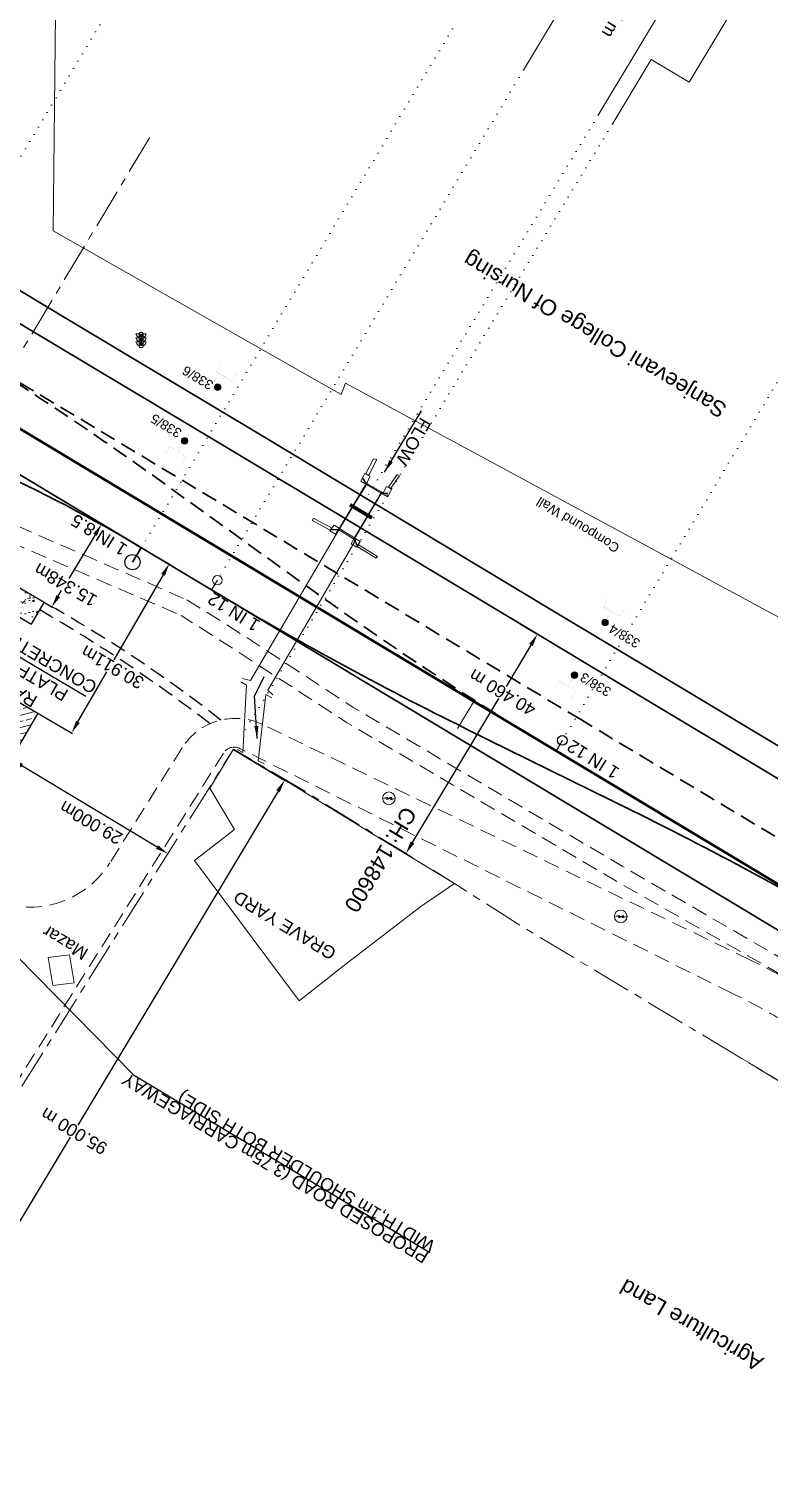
# Model space of a CAD drawing. Header units: metres. Extents: x 592467 to 614288, y 3398001 to 3402649.
# Drawn here: x 612797.6 to 612915, y 3400418.9 to 3400646.8 of the extents above; entities that cross this region are included whole.
import ezdxf
from ezdxf.enums import TextEntityAlignment as Align

# ---------------------------------------------------------------- set-up
doc = ezdxf.new("R2010")
doc.units = ezdxf.units.M
doc.header["$MEASUREMENT"] = 0
for name, pattern in [('CENTER', [2, 1.25, -0.25, 0.25, -0.25]), ('DASHED', [0.75, 0.5, -0.25]), ('DASHED2', [0.375, 0.25, -0.125]), ('DOT', [0.25, 0, -0.25])]:
    doc.linetypes.add(name, pattern=pattern)
doc.layers.get('0').update_dxf_attribs({"lineweight": 0})
doc.layers.get('Defpoints').update_dxf_attribs({"lineweight": 0})
for name, color, linetype, lineweight in [('A-HATCH 1', 8, 'Continuous', 5), ('Bounary Dim', 10, 'Continuous', 13), ('Cart Track', 34, 'Continuous', 0), ('Compound Wall', 7, 'Continuous', 13), ('Culvert Parapet', 7, 'Continuous', 0), ('DFCC BOUNDARY', 6, 'CENTER', 0), ('Electric Pole', 7, 'Continuous', 13), ('EXISTING BRIDGE DETAILS', 7, 'Continuous', 0), ('Existing IR Track', 143, 'Continuous', 0), ('flow direction', 7, 'Continuous', 0), ("NEW CHAWAPAIL STN. SRJ's", 10, 'Continuous', 0), ("NEW KHANNA CROSSING STN. SRJ's", 10, 'Continuous', 0), ('OHE MAST', 7, 'Continuous', 0), ('OHE MAST TEXT', 7, 'Continuous', 0), ('Proposed Chainage', 10, 'Continuous', 0), ('PROPOSED DFCC TRACK', 1, 'Continuous', 0), ('PROPOSED FEATURES', 1, 'Continuous', 0), ('Retaining Wall', 7, 'Continuous', 13), ('SFL', 7, 'Continuous', 13), ('Side Details', 7, 'Continuous', 13), ('Sign Board', 7, 'Continuous', 13), ('Text', 7, 'Continuous', 13), ('Village Name', 7, 'Continuous', 0)]:
    doc.layers.add(name, color=color, linetype=linetype, lineweight=lineweight)
doc.layers.add('IR PROPOSALS', color=190, linetype='Continuous')
doc.layers.add('NEW KHANNA LOOP LINES', color=1, linetype='Continuous')
doc.styles.add('ARIAL', font='arial.ttf')
doc.styles.get("Standard").update_dxf_attribs({"font": 'arial.ttf'})
doc.styles.add('Style-Arial', font='arial.ttf')
doc.styles.add('Vill txt', font='arial.ttf', dxfattribs={"height": 3})
doc.dimstyles.new('DIM', dxfattribs={"dimtxt": 2.5, "dimasz": 2.5, "dimexe": 0.18, "dimexo": 0.0625, "dimgap": 0.09, "dimtad": 0, "dimtih": 1, "dimtoh": 1, "dimdec": 3, "dimzin": 0, "dimdsep": 46, "dimtxsty": 'Standard', "dimcen": 0.09, "dimaunit": 1, "dimadec": 5, "dimazin": 0, "dimtfac": 1, "dimtdec": 3, "dimtofl": 0, "dimtmove": 0, "dimatfit": 3, "dimfxl": 1, "dimtolj": 1, "dimtzin": 0, "dimarcsym": 0})
doc.dimstyles.new('ISO-25', dxfattribs={"dimtxt": 2.5, "dimasz": 2.5, "dimexe": 1.25, "dimexo": 0.625, "dimtad": 1, "dimtxsty": 'Standard', "dimcen": 2.5, "dimadec": 0, "dimazin": 0, "dimtfac": 1, "dimtmove": 0, "dimatfit": 3, "dimfxl": 1, "dimarcsym": 0})
doc.dimstyles.get("Standard").update_dxf_attribs({"dimtxt": 8, "dimasz": 0.18, "dimexe": 0.18, "dimexo": 0.0625, "dimgap": 0.09, "dimtad": 0, "dimtih": 1, "dimtoh": 1, "dimdec": 3, "dimzin": 0, "dimdsep": 46, "dimtxsty": 'Standard', "dimcen": 0.09, "dimadec": 0, "dimazin": 0, "dimtfac": 1, "dimtdec": 3, "dimtofl": 0, "dimtmove": 0, "dimatfit": 3, "dimfxl": 1, "dimtolj": 1, "dimtzin": 0, "dimarcsym": 0})
pattern_1 = [(14.69368463268816, (-739821.8074577174, 476820.7954578297), (-0.4832057778743176, 1.842698341082686), []), (14.69368463268816, (-739820.6445051552, 476820.1157112517), (-0.4832057778743176, 1.842698341082686), [0.9524999999999992, -0.4762499999999996])]

# ---------------------------------------------------------------- blocks, each defined once
blk = doc.blocks.new('EP')
at = {"extrusion": (0, 0, -1)}
blk.add_hatch(color=8, dxfattribs=at).paths.add_polyline_path([(-0.3070891661336645, -0.237522907089442), (-0.9357738752150908, -0.01208007312379777), (-0.4141071751946583, -0.1022572068031877), (-0.425372228724882, 0.1513659816700965), (0.2111032981192693, -0.05153256910853088), (0.2111032981192693, 0.1626381233800203), (0.9308927914826199, -0.01208007312379777), (0.3068562535336241, 0.07246098970063031), (0.3124887803569436, -0.192434340249747), (-0.3070891661336645, 0.004828139441087842)])
at = {"color": 8}
for p, q in [((-0.9308927914826199, -0.01208007242530584), (-0.2111032981192693, 0.1626381238456815)), ((-0.3068562535336241, 0.0724609901662916), (-0.9308927914826199, -0.01208007242530584)), ((-0.3124887803569436, -0.1924343397840858), (-0.3068562535336241, 0.0724609901662916)), ((0.3070891661336645, 0.004828140139579773), (-0.3124887803569436, -0.1924343397840858)), ((-0.2111032981192693, 0.1626381238456815), (-0.2111032981192693, -0.05153256841003895)), ((-0.2111032981192693, -0.05153256841003895), (0.425372228724882, 0.1513659821357578)), ((0.3070891661336645, -0.2375229066237807), (0.3070891661336645, 0.004828140139579773)), ((0.425372228724882, 0.1513659821357578), (0.4141071751946583, -0.1022572063375264)), ((0.9357738752150908, -0.01208007242530584), (0.3070891661336645, -0.2375229066237807)), ((0.4141071751946583, -0.1022572063375264), (0.9357738752150908, -0.01208007242530584))]:
    blk.add_line(p, q, dxfattribs=at)
blk.add_circle((0, 0), 0.9999999999761123, dxfattribs=at)
blk = doc.blocks.new('SIG')
for color, points in [(1, [(-0.2159795589977875, 0.4178089566994458, 0.1802950991138887), (-0.007352102838922142, 0.3304238426935623, -0.002550329670985852), (0.005564955841691716, 0.330166121959337, -0.002550329672140715), (0.01848201452958164, 0.3304238426935626, 0.1802950991153363), (0.2271094706884469, 0.4178089566994451, -0.002653904617953797), (0.2469255312171299, 0.4380990795616526, 0.1844951788522935), (0.3293976953355013, 0.6539988614531467, 1.000000553002424), (-0.318267783644842, 0.6539988614531466, 0.1844951788522935), (-0.2357956195337465, 0.4380990795616521, -0.002653904618125866)]), (2, [(0.2271094706811713, -0.229856522302725, -0.002653904619222139), (0.2469255312244058, -0.2095663994259667, 0.1844951788485467), (0.3293976953355013, 0.006333382465527393, 1.000000553002424), (-0.318267783644842, 0.006333382465527468, 0.1844951788449604), (-0.2357956195410225, -0.209566399425967, -0.002653904619394208), (-0.2159795589977875, -0.2298565222881735, 0.1802950991051685), (-0.007352102846198153, -0.317241636279505, -0.002550329673102802), (0.00556495584169187, -0.3174993570282822, -0.002550329672589529), (0.01848201453685763, -0.3172416362795048, 0.1802950991029971)]), (3, [(0.2271094706884469, -0.8775220012757938, -0.002653904617953797), (0.2469255312171299, -0.857231878413586, 0.1844951788522935), (0.3293976953355013, -0.6413320965220919, 1.000000553002424), (-0.318267783644842, -0.641332096522092, 0.1844951788522935), (-0.2357956195337465, -0.8572318784135853, -0.002653904618190138), (-0.2159795589977875, -0.8775220012757927, 0.3955992085621711)])]:
    blk.add_hatch(color=color).paths.add_polyline_path(points)
for p, q in [((-0.3107075845618965, 0.9778316009760601), (-0.3181630623512319, -0.9038344599539414)), ((0.3292929745439324, -0.9038344602304278), (0.3218374962525559, 0.9778316009760601))]:
    blk.add_line(p, q)
at = {"flags": 128}
for points in [[(-0.3107075845618965, 0.9778316009760601), (-0.8124192605391728, 0.9778316009760601, 0.198757633659752), (-0.4245027015713273, 0.4148895965190575, 0.003814342867376566), (-0.3130350504070517, 0.3904093586170319)], [(-0.3132737442501821, 0.3301661219884409), (-0.8124192605391729, 0.3301661219884409, 0.198757633659752), (-0.4245027015713269, -0.2327758824685588, 0.003726745346412976), (-0.3155990582381497, -0.2567130196694037)], [(0.3218374962525559, 0.9778316009760601), (0.8235491722298319, 0.9778316009760601, -0.198757633659752), (0.4356326132547101, 0.414889596519059, -0.00381434286198772), (0.3241649622505045, 0.390409358660689)], [(0.3244036561154644, 0.3301661219884409), (0.823549172229832, 0.3301661219884409, -0.198757633659752), (0.4356326132547103, -0.2327758824685603, -0.003726745335139404), (0.3267289702562252, -0.2567130195966456)], [(-0.3158399039384676, -0.3174993569991784), (-0.8124192605391729, -0.3174993569991784, 0.198757633659752), (-0.4245027015713269, -0.8804413614416262, 0.003639141502233006), (-0.3181630623512307, -0.90383445995394)], [(0.326969815971097, -0.3174993569991784), (0.823549172229832, -0.3174993569991784, -0.198757633659752), (0.4356326132547114, -0.8804413614416284, -0.003639141538744628), (0.3292929729723259, -0.9038344601867743)]]:
    blk.add_lwpolyline(points, format="xyb", dxfattribs=at)
for centre, radius, start, end in [((0.005564955841691699, 0.908266355691012), 0.3238327394923963, 12.40487604794173, 167.5951239520583), ((0.005564955841691699, 0.8113775384117616), 0.3574007201457569, 27.75780727723905, 152.2421927227609), ((0.005564955841691699, -0.8955995907017495), 0.3238327394923963, 181.4571538408417, 358.5428461141178)]:
    blk.add_arc(centre, radius, start, end)
blk = doc.blocks.new('OHE MAST')
at = {"layer": 'OHE MAST'}
h = blk.add_hatch(color=256, dxfattribs=at)
edge = h.paths.add_edge_path()
edge.add_arc((0, 0), 0.5143920608792591, 0, 360)
at = {"layer": 'OHE MAST', "lineweight": 13, "const_width": 0.01, "flags": 128}
for points in [[(1.500000000116415, 3.5), (1.500000000116415, 2), (-1.499999999883585, 2), (-1.499999999883585, 3.5)], [(1.164153218269348e-10, 2), (0, 0)]]:
    blk.add_lwpolyline(points, dxfattribs=at)
at = {"layer": 'OHE MAST'}
blk.add_circle((0, 0), 0.5143920608792591, dxfattribs=at)
blk = doc.blocks.new('*D340')
at = {"layer": 'Defpoints', "color": 0, "linetype": 'ByBlock', "lineweight": 13, "ltscale": 5}
for p in [(612875.522581368, 3400552.536892518), (612878.2302233079, 3400550.911864452), (612854.7018871475, 3400517.845193321)]:
    blk.add_point(p, dxfattribs=at)
at = {"layer": 'DFCC BOUNDARY', "color": 0, "linetype": 'ByBlock', "lineweight": -2, "ltscale": 5, "transparency": 16777216}
for p, q in [((612875.5761708082, 3400552.504730089), (612878.3845608956, 3400550.819236653)), ((612877.2010255477, 3400549.197002367), (612873.2653725017, 3400542.6393684)), ((612858.4387268475, 3400517.935027339), (612872.1217834025, 3400540.733906046)), ((612854.7554765877, 3400517.813030891), (612857.5638666754, 3400516.127537456))]:
    blk.add_line(p, q, dxfattribs=at)
at = {"layer": 'DFCC BOUNDARY', "color": 0, "linetype": 'ByBlock', "lineweight": 13, "ltscale": 5, "transparency": 16777216}
for points in [[(612876.9152152003, 3400549.368535327), (612877.4868358953, 3400549.025469407), (612878.2302233079, 3400550.911864452)], [(612858.1529165001, 3400518.106560299), (612858.7245371952, 3400517.763494379), (612857.4095290876, 3400516.220165254)]]:
    blk.add_solid(points, dxfattribs=at)
at = {"layer": 'DFCC BOUNDARY', "color": 0, "linetype": 'ByBlock', "ltscale": 5, "transparency": 16777216, "insert": (612872.6935779518, 3400541.686637223), "char_height": 2, "attachment_point": 5, "rotation": 149}
blk.add_mtext('\\A1;40.460 m', dxfattribs=at)
blk = doc.blocks.new('STN BLDG')
at = {"layer": 'PROPOSED FEATURES', "lineweight": 0}
h = blk.add_hatch(dxfattribs=at)
h.set_pattern_fill('AR-CONC', color=1, scale=0.4999999999999994, angle=0.5560100592480748)
h.set_pattern_definition([(50.55601005924806, (-1.445691595327116, 0.4450301670745844), (3.589176800949542, -0.2789442439970398), [0.3749999999999991, -4.124999999999988]), (355.5560100592481, (-1.445691595327116, 0.4450301670745844), (-0.7302205672652474, 3.75405132991437), [0.2999999999999996, -3.299999999999996]), (101.007454519248, (-1.146593532998121, 0.4217848161511952), (2.858956222757592, 3.475107047065531), [0.3187009599999995, -3.505710559999995]), (46.74021005924808, (-1.455395649194724, 1.444983081733518), (5.343986435832461, -0.7757745992462953), [0.5624999999999993, -6.187499999999992]), (97.19164554924807, (-1.010063607369556, 1.380335028590345), (4.625825186500334, 4.91571371934957), [0.4780517099999994, -5.258568799999993]), (351.740174049248, (-1.455395649194724, 1.444983081733518), (4.625825183427686, 4.915713716796832), [0.4499999999999995, -4.950000004999993]), (21.55601005924807, (-0.9529931785147703, 1.199846879886174), (3.003929909515895, -1.984037574858221), [0.3749999999999996, -4.124999999999995]), (326.5560100592481, (-0.9529931785147703, 1.199846879886174), (1.181334900952346, 3.637385230667895), [0.2999999999999996, -3.299999999999996]), (72.00745479924807, (-0.7026656877789712, 1.034510416285777), (4.185264773996028, 1.653347647579556), [0.3187009499999996, -3.505710559999995]), (38.05601005924808, (-1.445691595327116, 0.4450301670745844), (0.04464431432521348, 1.664980896346389), [0, -3.259999999999996, 0, -3.349999999999996, 0, -3.312499999999996]), (8.056010059248075, (-1.445691595327116, 0.4450301670745844), (1.296148790934855, 1.984729909019889), [0, -1.909999999999997, 0, -3.184999999999996, 0, -1.262499999999998]), (328.0560100592481, (-2.560639095034457, 0.4342101470843787), (2.670080872996729, -0.08686784017696494), [0, -1.249999999999998, 0, -3.899999999999995, 0, -5.174999999999994]), (318.0560100592481, (-3.060615552363924, 0.4293581199177439), (2.910936428105911, 0.5287976943274056), [0, -1.624999999999998, 0, -2.589999999999997, 0, -3.674999999999995])])
h.paths.add_polyline_path([(-34.11167909031083, -5.399702435052312), (-36.13017024054007, -8.853062178166873), (7.036826477844262, -34.08420155306376), (9.055317627840669, -30.63084181600279)])
h.paths.add_polyline_path([(-14.13879210758769, -17.61736293758295), (-24.2449389561154, -11.65348365266836), (-25.80186401971896, -14.29178543125308), (-15.69571717119124, -20.25566471616767)], flags=24)
at = {"layer": 'PROPOSED FEATURES', "ltscale": 0.2}
h = blk.add_hatch(dxfattribs=at)
h.set_pattern_fill('ANSI33', color=256, scale=0.2999999999999996, angle=-30.30631536731186)
h.set_pattern_definition(pattern_1)
h.paths.add_polyline_path([(-28.94487319025211, -34.73000541934744), (-31.37085491372272, -38.88052527885884), (-27.48535879212432, -41.15160044422373), (-25.05935160350055, -37.00103701977059), (4.492307931417599, -54.27400241605937), (8.054944812320173, -48.17882247874513), (4.43323378788773, -46.061929886695), (3.423988212598488, -47.7886097561568), (-33.03917391400319, -26.47586631961167), (-32.02992833789904, -24.74918645201251), (-46.18870326178148, -16.47337273554876), (-49.75134014256764, -22.56855267100036)])
at = {"layer": 'PROPOSED FEATURES', "lineweight": 0}
h = blk.add_hatch(dxfattribs=at)
h.set_pattern_fill('AR-CONC', color=1, scale=0.4999999999999994, angle=0.5560100561955564)
h.set_pattern_definition([(50.55601005619556, (-448588.5823046506, -3388831.699121343), (3.589176800934688, -0.2789442441882583), [0.3749999999999998, -4.124999999999997]), (355.5560100561955, (-448588.5823046506, -3388831.699121343), (-0.7302205670652466, 3.754051329953276), [0.2999999999999996, -3.299999999999999]), (101.0074545161954, (-448588.2832065882, -3388831.722366694), (2.858956222942736, 3.475107046913221), [0.3187009599999999, -3.505710559999999]), (46.74021005619555, (-448588.5920087044, -3388830.699168428), (5.34398643579114, -0.7757745995310041), [0.5624999999999996, -6.187500000000001]), (97.19164554619537, (-448588.1466766625, -3388830.763816481), (4.625825186762231, 4.91571371910313), [0.4780517099999992, -5.258568799999985]), (351.7401740461955, (-448588.5920087044, -3388830.699168428), (4.625825183689588, 4.915713716550393), [0.4500000000000001, -4.950000004999996]), (21.55601005619556, (-448588.0896062339, -3388830.94430463), (3.003929909410201, -1.984037575018263), [0.3750000000000004, -4.125000000000004]), (326.5560100561956, (-448588.0896062339, -3388830.94430463), (1.181334901146134, 3.637385230604963), [0.2999999999999992, -3.299999999999994]), (72.00745479619555, (-448587.839278743, -3388831.109641093), (4.185264774084121, 1.653347647356583), [0.3187009499999999, -3.505710559999998]), (38.05601005619556, (-448588.5823046506, -3388831.699121343), (0.04464431441391778, 1.664980896344015), [0, -3.260000000000002, 0, -3.350000000000002, 0, -3.312500000000002]), (8.056010056195566, (-448588.5823046506, -3388831.699121343), (1.296148791040597, 1.984729908950838), [0, -1.909999999999997, 0, -3.184999999999995, 0, -1.262499999999996]), (328.0560100561955, (-448589.6972521505, -3388831.709941363), (2.670080872992106, -0.0868678403192176), [0, -1.249999999999998, 0, -3.899999999999995, 0, -5.174999999999992]), (318.0560100561955, (-448590.1972286077, -3388831.71479339), (2.910936428134089, 0.5287976941723226), [0, -1.624999999999999, 0, -2.589999999999999, 0, -3.674999999999998])])
h.paths.add_polyline_path([(-14.17992925559131, -21.68299318346038), (-19.50296886133922, -18.57167286014959), (-24.87956489529461, -27.77028651768342), (-19.55856108944863, -30.88041691668332)])
at = {"layer": 'PROPOSED FEATURES', "ltscale": 0.2}
h = blk.add_hatch(dxfattribs=at)
h.set_pattern_fill('ANSI33', color=256, scale=0.2999999999999996, angle=-30.30631536731186)
h.set_pattern_definition(pattern_1)
h.paths.add_polyline_path([(-61.61207179084886, -29.52393274288625), (-55.90107812464703, -32.8620124864392), (-51.51578595943283, -25.35938291437924), (-57.22677962586749, -22.02130317501724)])
at = {"layer": 'A-HATCH 1', "color": 1, "lineweight": 25}
blk.add_lwpolyline([(-20.9339283950394, -62.57819577166811), (-50.70541013090406, -45.17674414580688)], dxfattribs=at)
at = {"layer": 'PROPOSED FEATURES', "color": 1, "lineweight": 25}
blk.add_lwpolyline([(-34.11167909031083, -5.399702435052312), (-36.13017024054007, -8.853062178166873), (7.036826477844262, -34.08420155306376), (9.055317627840669, -30.63084181600279)], close=True, dxfattribs=at)
at = {"layer": 'PROPOSED FEATURES', "color": 1, "linetype": 'DASHED2', "lineweight": 25, "ltscale": 5}
blk.add_lwpolyline([(-46.18870326178148, -16.47337273554876), (-51.99898102052975, -13.07726137526333), (-57.22677962586749, -22.02130317501724)], dxfattribs=at)
at = {"layer": 'PROPOSED FEATURES', "color": 1, "lineweight": 25}
for points in [[(-54.59043983649462, -42.90594160184264), (-59.84379589452874, -39.83535135816783), (-55.80179403082002, -32.92004410736263), (-61.61207179084886, -29.52393274288625), (-57.22677962586749, -22.02130317501724), (-51.41650186839979, -25.41741453204304), (-46.18870326178148, -16.47337273554876), (-25.38221084454563, -28.63478191802278), (-24.92805033572949, -27.8577759754844), (-19.60698757157661, -30.96794083341956), (-20.06114808120765, -31.74494677502662), (8.054944812320173, -48.17882247874513), (-5.600147819728591, -71.54080110602081), (-17.04889869014733, -64.84899831423536)], [(-49.75134014256764, -22.56855267100036), (-28.94487319025211, -34.73000541934744), (-31.37085491372272, -38.88052527885884), (-27.48535879212432, -41.15160044422373), (-25.05935160350055, -37.00103701977059), (4.492307931417599, -54.27400241605937)], [(-32.02992833789904, -24.74918645201251), (-33.03917391400319, -26.47586631961167), (3.423988212598488, -47.7886097561568), (4.43323378812056, -46.061929886695)], [(-51.41650186839979, -25.41741453204304), (-55.80179403082002, -32.92004410736263)]]:
    blk.add_lwpolyline(points, dxfattribs=at)
at = {"layer": 'PROPOSED FEATURES', "color": 1, "linetype": 'Continuous', "lineweight": 25, "flags": 128}
for points in [[(-24.87956489494536, -27.77028651814908), (-19.50296886118765, -18.57167286018579)], [(-19.60698757157661, -30.96794083341956), (-14.17992925881144, -21.68299318163059)]]:
    blk.add_lwpolyline(points, dxfattribs=at)
at = {"layer": 'PROPOSED FEATURES', "lineweight": 13}
blk.add_text('50Mx4M', height=2, rotation=149.454127472683, dxfattribs=at).set_placement((-19.80770029383712, -16.06464207058772), align=Align.MIDDLE_CENTER)
at = {"layer": 'PROPOSED FEATURES', "style": 'Style-Arial'}
for s, p in [('(69.650X27.060m)', (-1.437238127926548, -58.8473569502668)), ('BUILDING (DFC)', (-3.3950249866474, -61.6604142706598)), ('PROPOSED.STN.', (-4.406949907483863, -64.49313567445975))]:
    blk.add_text(s, height=2.5, rotation=149.1276337683513, dxfattribs=at).set_placement(p)
blk = doc.blocks.new('*D310')
at = {"layer": 'Bounary Dim', "color": 0, "lineweight": -2, "transparency": 16777216}
for p, q in [((612814.447924155, 3400565.230165713), (612820.0712828896, 3400561.976276406)), ((612818.9138137943, 3400560.335342131), (612811.1224572158, 3400546.870350262)), ((612805.435866721, 3400537.042806881), (612810.0087702044, 3400544.945680738)), ((612798.9666341388, 3400538.475461049), (612804.5899928733, 3400535.221571742))]:
    blk.add_line(p, q, dxfattribs=at)
at = {"layer": 'Bounary Dim', "color": 0, "lineweight": 13, "transparency": 16777216}
for points in [[(612818.6252996766, 3400560.502287377), (612819.2023279121, 3400560.168396886), (612819.9154852659, 3400562.066426838)], [(612805.1473526033, 3400537.209752127), (612805.7243808388, 3400536.875861636), (612804.4341952496, 3400535.311722174)]]:
    blk.add_solid(points, dxfattribs=at)
at = {"layer": 'Defpoints', "color": 0, "lineweight": 13, "transparency": 16777216}
for p in [(612814.3938277579, 3400565.261467947), (612798.9125377418, 3400538.506763282), (612804.4341952496, 3400535.311722174)]:
    blk.add_point(p, dxfattribs=at)
at = {"layer": 'Bounary Dim', "color": 0, "transparency": 16777216, "insert": (612810.9126856709, 3400545.707633411), "char_height": 2, "attachment_point": 5, "rotation": 150.00000000000003}
blk.add_mtext('\\A1;30.911m', dxfattribs=at)
blk = doc.blocks.new('*D311')
at = {"layer": 'Bounary Dim', "color": 0, "lineweight": -2, "transparency": 16777216}
for p, q in [((612794.8592980911, 3400531.182308061), (612794.9198476349, 3400531.283005679)), ((612817.9658606388, 3400517.215388185), (612796.5410924561, 3400530.098115292)), ((612819.712069361, 3400516.238320458), (612819.7726189047, 3400516.339018077))]:
    blk.add_line(p, q, dxfattribs=at)
at = {"layer": 'Bounary Dim', "color": 0, "lineweight": 13, "transparency": 16777216}
for points in [[(612796.7128641643, 3400530.383782216), (612796.3693207481, 3400529.812448368), (612794.8270909125, 3400531.12874554)], [(612818.137632347, 3400517.50105511), (612817.7940889308, 3400516.929721261), (612819.6798621824, 3400516.184757937)]]:
    blk.add_solid(points, dxfattribs=at)
at = {"layer": 'Defpoints', "color": 0, "lineweight": 13, "transparency": 16777216}
for p in [(612794.827090896, 3400531.128745513), (612794.8270909125, 3400531.12874554), (612819.6798621658, 3400516.18475791)]:
    blk.add_point(p, dxfattribs=at)
at = {"layer": 'Bounary Dim', "color": 0, "transparency": 16777216, "insert": (612807.5068225092, 3400521.078261856), "char_height": 2, "attachment_point": 5, "rotation": 150.00000000000003}
blk.add_mtext('\\A1;29.000m', dxfattribs=at)
blk = doc.blocks.new('*D309')
at = {"layer": 'Bounary Dim', "color": 0, "lineweight": -2, "transparency": 16777216}
for p, q in [((612808.0358344882, 3400569.08245739), (612809.3416645317, 3400568.298479563)), ((612808.1578860923, 3400566.676422657), (612803.9851323925, 3400559.726089425)), ((612800.1357213941, 3400555.923660462), (612801.4415514376, 3400555.139682635)), ((612802.3166824672, 3400556.947041392), (612802.8403885029, 3400557.819350597))]:
    blk.add_line(p, q, dxfattribs=at)
at = {"layer": 'Bounary Dim', "color": 0, "lineweight": 13, "transparency": 16777216}
for points in [[(612807.8721014536, 3400566.847998445), (612808.4436707308, 3400566.504846867), (612809.187340827, 3400568.391130488)], [(612802.0308978285, 3400557.118617182), (612802.6024671057, 3400556.775465603), (612801.2872277328, 3400555.23233356)]]:
    blk.add_solid(points, dxfattribs=at)
at = {"layer": 'Defpoints', "color": 0, "lineweight": 13, "transparency": 16777216}
for p in [(612807.9822498686, 3400569.11462785), (612809.187340827, 3400568.391130488), (612800.0821367744, 3400555.955830922)]:
    blk.add_point(p, dxfattribs=at)
at = {"layer": 'Bounary Dim', "color": 0, "transparency": 16777216, "insert": (612803.4694794258, 3400558.739973294), "char_height": 2, "attachment_point": 5, "rotation": 150.00000000000003}
blk.add_mtext('\\A1;15.348m', dxfattribs=at)
blk = doc.blocks.new('*D323')
at = {"layer": 'Defpoints', "color": 0, "linetype": 'ByBlock', "lineweight": 13, "ltscale": 5}
for p in [(612830.0308868671, 3400532.675543047), (612838.17252532, 3400527.787568492), (612779.4795539763, 3400452.218563594)]:
    blk.add_point(p, dxfattribs=at)
at = {"layer": 'DFCC BOUNDARY', "color": 0, "linetype": 'ByBlock', "lineweight": -2, "ltscale": 5, "transparency": 16777216}
for p, q in [((612830.0844714867, 3400532.643372587), (612838.3268490247, 3400527.694917566)), ((612837.1430705853, 3400526.07286066), (612805.3915126855, 3400473.185984557)), ((612790.3027458624, 3400448.05343062), (612804.2476381247, 3400471.280693725)), ((612779.5331385962, 3400452.186393134), (612789.4276148325, 3400446.246071862))]:
    blk.add_line(p, q, dxfattribs=at)
at = {"layer": 'DFCC BOUNDARY', "color": 0, "linetype": 'ByBlock', "lineweight": 13, "ltscale": 5, "transparency": 16777216}
for points in [[(612836.8572859466, 3400526.244436449), (612837.4288552238, 3400525.901284871), (612838.17252532, 3400527.787568492)], [(612790.0169612237, 3400448.225006409), (612790.5885305009, 3400447.881854831), (612789.2732911278, 3400446.338722788)]]:
    blk.add_solid(points, dxfattribs=at)
at = {"layer": 'DFCC BOUNDARY', "color": 0, "linetype": 'ByBlock', "ltscale": 5, "transparency": 16777216, "insert": (612804.8195754057, 3400472.233339141), "char_height": 2, "attachment_point": 5, "rotation": 149}
blk.add_mtext('\\A1;95.000 m', dxfattribs=at)

msp = doc.modelspace()

# ---------------------------------------------------------------- linework, layer by layer
at = {"layer": 'Bounary Dim', "lineweight": 60, "flags": 128}
msp.add_lwpolyline([(613958.1458761034, 3399885.883719029), (611491.7053472198, 3401366.654280805)], dxfattribs=at)
at = {"layer": 'Cart Track', "color": 3, "linetype": 'DASHED', "lineweight": 18, "ltscale": 5, "flags": 128}
for points in [[(612499.8466369953, 3400624.034949088), (612597.6988438724, 3400622.898202702), (612668.3496642372, 3400623.492679219), (612822.6614896313, 3400556.391020408)], [(612502.1006178006, 3400620.708541988), (612597.6935597191, 3400619.598041421), (612667.0034680811, 3400620.181235115), (612821.8153058465, 3400553.891988499)], [(612822.6614896313, 3400556.391020408), (612828.772810526, 3400552.595953042), (612849.0622341132, 3400539.319892657), (612891.6558044428, 3400514.181368525), (612934.3436651888, 3400489.499168167)], [(612933.2298159701, 3400487.699305451), (612890.3833997658, 3400512.019772515), (612848.0927197908, 3400536.904398804), (612827.17269872, 3400550.472832876), (612821.8153058465, 3400553.891988499)]]:
    msp.add_lwpolyline(points, dxfattribs=at)
at = {"layer": 'Compound Wall', "lineweight": 13, "flags": 128}
msp.add_lwpolyline([(612802.2522549047, 3400683.676894423), (612801.4891478751, 3400614.804571556), (612847.1391097642, 3400588.894919077), (612847.8425873576, 3400590.674252969), (612962.2680028297, 3400528.878654612), (612994.6949415546, 3400509.528941559), (612995.8844115433, 3400513.899110903), (612994.5524206301, 3400605.758403866), (612994.7791930435, 3400623.292038535)], dxfattribs=at)
at = {"layer": 'Compound Wall', "lineweight": 13}
msp.add_lwpolyline([(612840.4775284361, 3400492.876755998), (612823.8930000103, 3400515.086300019), (612830.2487000107, 3400519.995900019), (612826.3511000106, 3400526.519300018), (612830.0651000111, 3400532.702800019), (612839.2585000109, 3400527.149400019), (612853.2344000106, 3400518.601600018), (612854.5136000103, 3400517.849500018), (612865.08990001, 3400511.441400018), (612859.7376000101, 3400507.808500018), (612848.1990000099, 3400498.940300018), (612840.4775284361, 3400492.876755998)], dxfattribs=at)
at = {"layer": 'Compound Wall', "color": 3, "lineweight": 13}
msp.add_lwpolyline([(612804.8521000099, 3400495.727900019), (612801.4780000098, 3400495.27580002), (612800.6974000098, 3400499.72280002), (612804.07150001, 3400500.17490002)], close=True, dxfattribs=at)
at = {"layer": 'Culvert Parapet', "flags": 128}
msp.add_lwpolyline([(612850.874958474, 3400576.390429537), (612851.7032335612, 3400575.929366105), (612851.1982955, 3400574.79464968), (612853.7676433293, 3400573.301714853), (612854.308132161, 3400574.296760188), (612855.1379958964, 3400573.865345336), (612854.5278973781, 3400572.66775111), (612850.2716545959, 3400575.160855295), (612850.874958474, 3400576.390429537)], dxfattribs=at)
msp.add_lwpolyline([(612845.365527439, 3400567.2754559), (612846.0190907352, 3400568.191406143), (612850.1528651915, 3400565.580729684), (612849.5947238256, 3400564.728489403), (612848.7211165552, 3400565.260026802), (612849.1568924864, 3400565.973989213), (612846.7306573679, 3400567.481967143), (612846.2502432865, 3400566.771360935), (612845.365527439, 3400567.2754559)], close=True, dxfattribs=at)
at = {"layer": 'Culvert Parapet'}
for points in [[(612851.9196911665, 3400569.297412287), (612851.8638380338, 3400569.193003363), (612848.4443998504, 3400571.23729688), (612848.501814206, 3400571.325284147)], [(612848.6633722367, 3400571.556291512), (612848.5928422489, 3400571.396630276), (612851.9864319757, 3400569.40391258), (612852.0569619633, 3400569.563573815)]]:
    msp.add_3dface(points, dxfattribs=at)
at = {"layer": 'DFCC BOUNDARY', "lineweight": 20, "ltscale": 5, "flags": 128}
msp.add_lwpolyline([(614041.5691056098, 3399808.056863666), (614024.8946107472, 3399818.045063297), (614015.7798606004, 3399823.480127107), (613999.6667802185, 3399833.147233652), (613984.2678197826, 3399842.386405931), (613970.3399084441, 3399850.739162992), (613956.2800294302, 3399859.171016599), (613935.3693917913, 3399871.699653312), (613914.0452283779, 3399884.4760581), (613893.0192320931, 3399897.050068571), (613871.8449463394, 3399909.712776972), (613852.959756229, 3399921.021830419), (613833.5559586943, 3399932.641479865), (613813.9646782546, 3399944.389862476), (613794.378825979, 3399956.134999158), (613785.182695884, 3399961.721475722), (613766.921359938, 3399972.659595297), (613749.4195410826, 3399983.142781843), (613728.9884297345, 3399995.411792833), (613708.8826876371, 3400007.485784376), (613694.3209148006, 3400016.481489549), (613683.4379513826, 3400022.982134496), (613672.6693578471, 3400029.414463471), (613655.9147900268, 3400039.455656094), (613639.4636131347, 3400049.314880766), (613623.136224796, 3400059.065488475), (613588.5555123042, 3400079.754300509), (613570.346374031, 3400090.665938498), (613554.0405771711, 3400100.435901129), (613537.9106155938, 3400110.100508394), (613520.0635749674, 3400120.784984091), (613502.262515617, 3400131.441908912), (613494.8715764232, 3400135.861102076), (613466.5821842786, 3400152.775932214), (613449.3813082989, 3400163.105220086), (613431.0466158455, 3400174.115377991), (613415.8091277801, 3400183.244012247), (613399.1733734175, 3400193.210325967), (613383.55072294, 3400202.560935525), (613368.0052511346, 3400211.865352767), (613352.5933939915, 3400221.096895104), (613321.617045377, 3400239.651411184), (613288.0469356942, 3400259.75956362), (613270.2946343508, 3400270.393005285), (613254.1066079218, 3400280.089002701), (613238.1294820175, 3400289.658678989), (613220.6945908879, 3400300.109776979), (613210.4076481253, 3400306.276348352), (613210.9259493207, 3400307.131560175), (613203.8421561974, 3400311.377983713), (613186.2101800567, 3400318.988750242), (613155.1925684859, 3400337.688113136), (613137.326396109, 3400348.515888716), (613123.1418172292, 3400357.429895283), (613105.7040230348, 3400368.388318039), (613086.839253707, 3400380.243493938), (613072.3406110683, 3400389.271359997), (613055.8254008788, 3400400.104031996), (613038.8743212991, 3400410.262366286), (613026.0987522305, 3400414.416464291), (613004.7908105543, 3400427.20793512), (612988.008148593, 3400437.286942944), (612971.3834677201, 3400447.249331031), (612958.5973745985, 3400454.944934916), (612945.9380591835, 3400462.514335908), (612929.2164076669, 3400472.57181497), (612912.6215678091, 3400482.516545721), (612902.7098606499, 3400488.464684073), (612893.0147154663, 3400494.299523382), (612875.005681023, 3400505.099937647), (612865.0899000099, 3400511.441400018), (612841.594846046, 3400525.925158484), (612830.0651000111, 3400532.702800019), (612779.4795539766, 3400452.218563594), (612773.9700915976, 3400455.52517379), (612761.8932490335, 3400462.773323979), (612747.9497930233, 3400471.141758258), (612731.5019283262, 3400481.013261752), (612715.5245411496, 3400490.602399082), (612697.5874779767, 3400501.477187753), (612679.2885495318, 3400512.262110454), (612663.9096016227, 3400521.472728822), (612649.276739032, 3400530.263162442), (612633.5761044343, 3400539.686201394), (612617.7078112282, 3400549.308997725), (612600.7880582961, 3400559.463714054), (612583.9185229829, 3400569.588291309), (612567.4309777345, 3400579.483609853), (612552.0071591854, 3400588.740512284), (612535.1641185468, 3400598.84918825), (612518.2418327709, 3400609.005424713), (612501.1244435103, 3400619.278756299), (612487.895422848, 3400627.218408413), (612467.8406747464, 3400639.245652916), (612448.7591920851, 3400650.706772762), (612432.9012380147, 3400660.224230007), (612414.6558495958, 3400671.174552063), (612397.777167216, 3400681.304619106), (612383.2243205956, 3400690.038790924), (612378.195349329, 3400693.057025104), (612346.1557332412, 3400712.286219168), (612330.8217913023, 3400721.489180418), (612315.6707504664, 3400730.58237004), (612298.1543548207, 3400740.063899355), (612282.0149849277, 3400749.629947918), (612264.386978462, 3400760.078333885), (612247.366310184, 3400770.166741328), (612227.7761528855, 3400781.778123762), (612208.2412975404, 3400792.315097132), (612191.4431746728, 3400803.313229303), (612174.6770573662, 3400813.250760535), (612157.5822125184, 3400822.682338334), (612142.0971848957, 3400832.561343556), (612125.0532008561, 3400842.663570602), (612107.6902432394, 3400852.95485811), (612088.8381634644, 3400863.901281039), (612070.64411515, 3400874.8343793), (612054.2741899933, 3400884.693639586), (612038.4000952963, 3400894.254173373), (612021.4288744512, 3400904.369137071), (612003.7581634201, 3400914.900998411), (611987.1220683623, 3400924.964760457), (611971.1467545803, 3400934.628901782), (611954.7697356254, 3400944.422200071), (611937.9126587459, 3400954.502451052), (611922.606775963, 3400963.723594793), (611907.8037051904, 3400972.641816888), (611892.7602421684, 3400981.646792939), (611877.6875720195, 3400990.66917948), (611862.1214452377, 3401000.04755686), (611847.6421930448, 3401008.771124396), (611835.6161399309, 3401015.953876498), (611823.7539271944, 3401023.038361539), (611807.2377557962, 3401032.978010704), (611790.9759497622, 3401042.764648358), (611774.2607058455, 3401052.855999195), (611757.8835758846, 3401062.743220626), (611742.4536100706, 3401072.01666048), (611727.3474508724, 3401081.095490165), (611711.4069354924, 3401090.679859863), (611695.888145106, 3401100.010645897), (611679.5475166515, 3401109.823156236), (611663.6992300533, 3401119.333347753), (611653.6283919787, 3401125.354749691), (611643.5290107868, 3401131.393263026), (611626.985719157, 3401141.336032784), (611611.0367906137, 3401150.921508109), (611594.7626397425, 3401160.665615284), (611578.3724797826, 3401170.479183642), (611560.8543888413, 3401181.015342167), (611605.1794771614, 3401254.712604975), (611605.1792724106, 3401254.712728121), (611587.9727562143, 3401265.061556844), (611571.7469940569, 3401274.78677276), (611549.8856922514, 3401287.886805782), (611540.0137191046, 3401293.812420851), (611524.6710392078, 3401303.021831114), (611509.1876194255, 3401312.284477588), (611493.9735121853, 3401321.3860107), (611477.4397172703, 3401331.346356353), (611461.2472684729, 3401341.101071981), (611444.6578179774, 3401351.07348397), (611428.1290143774, 3401361.009463287), (611411.1671184495, 3401371.171364329), (611394.200776361, 3401381.335918463), (611377.9092735026, 3401391.133153744), (611361.8997512442, 3401400.760873668), (611345.3725616854, 3401410.708554275), (611329.2808965071, 3401420.39409707), (611314.2811417237, 3401429.39970046), (611265.4290851263, 3401454.667794297), (611276.914582325, 3401476.873274569), (611278.5098753208, 3401479.957533485)], dxfattribs=at)
at = {"layer": 'EXISTING BRIDGE DETAILS', "linetype": 'Continuous', "lineweight": 13}
msp.add_line((612928.026837188, 3400700.003835558), (612887.8659970978, 3400633.110066713), dxfattribs=at)
at = {"layer": 'Existing IR Track', "color": 0, "lineweight": 30, "flags": 128}
for points in [[(612923.8145339997, 3400523.539072642), (612914.098082961, 3400529.386734474), (612896.0672182292, 3400540.20614644), (612878.2392277699, 3400550.903679798), (612861.8497302502, 3400560.756833967), (612845.6490221752, 3400570.496489856), (612831.8229009169, 3400578.779468838), (612818.2449692517, 3400586.913743874), (612801.8266883199, 3400596.758540809), (612785.5186862667, 3400606.537214051), (612767.5057846525, 3400617.333775256), (612749.6022656151, 3400628.064774799), (612734.1825593056, 3400637.299813373), (612718.87961192, 3400646.464910317), (612703.1897006354, 3400655.865008329)], [(612916.351195937, 3400533.251996583), (612898.4135496857, 3400544.006001405), (612880.5368660211, 3400554.72345819), (612864.1970085375, 3400564.556312787), (612847.8859472392, 3400574.371867451), (612834.1765245193, 3400582.591156577), (612820.5171853201, 3400590.780417466), (612804.1806967607, 3400600.572193211), (612787.9451607579, 3400610.303430342), (612769.869631205, 3400621.161951292), (612736.567073312, 3400641.160348233), (612721.3392861491, 3400650.300697591)]]:
    msp.add_lwpolyline(points, dxfattribs=at)
at = {"layer": 'IR PROPOSALS', "lineweight": 30}
msp.add_lwpolyline([(612815.4583088217, 3400564.626245562, 0.02952039159754861), (612791.167940934, 3400577.32355465), (612726.8431574778, 3400606.253342634, 0.04992096276445951), (612679.6195710566, 3400622.053992872), (612671.2720793397, 3400623.948056016)], format="xyb", dxfattribs=at)
msp.add_lwpolyline([(612814.0731358696, 3400562.319036852), (612815.457507296, 3400564.624910483)], dxfattribs=at)
at = {"layer": 'IR PROPOSALS'}
msp.add_circle((612814.0731358696, 3400562.319036852), 1.199999999999999, dxfattribs=at)
at = {"layer": "NEW CHAWAPAIL STN. SRJ's", "linetype": 'DOT', "lineweight": 18, "ltscale": 5, "flags": 128}
for points in [[(612823.4885620298, 3400671.760181957), (612778.8272946366, 3400597.288305127)], [(612876.0100629281, 3400640.227983438), (612827.5264696536, 3400559.471435482)], [(612927.2838475078, 3400609.240278075), (612881.1869787156, 3400532.459182894)]]:
    msp.add_lwpolyline(points, dxfattribs=at)
at = {"layer": "NEW CHAWAPAIL STN. SRJ's", "color": 190, "linetype": 'DOT', "lineweight": 18, "ltscale": 5, "flags": 128}
msp.add_lwpolyline([(612864.7878848183, 3400646.791888654), (612815.497522699, 3400564.602702814)], dxfattribs=at)
at = {"layer": "NEW CHAWAPAIL STN. SRJ's", "color": 6, "linetype": 'DOT', "lineweight": 18, "ltscale": 5, "flags": 128}
msp.add_lwpolyline([(612890.1098043516, 3400631.70069357), (612831.4890679771, 3400534.967665128)], dxfattribs=at)
at = {"layer": "NEW CHAWAPAIL STN. SRJ's", "color": 0, "linetype": 'DOT', "lineweight": 18, "ltscale": 5, "flags": 128}
msp.add_lwpolyline([(612887.8659970898, 3400633.1100667), (612851.098709431, 3400572.438514229)], dxfattribs=at)
at = {"layer": "NEW KHANNA CROSSING STN. SRJ's", "linetype": 'CENTER', "lineweight": 15, "ltscale": 5}
msp.add_line((612816.7719935923, 3400629.529016932), (612692.646228837, 3400422.779352408), dxfattribs=at)
at = {"layer": "NEW KHANNA CROSSING STN. SRJ's", "color": 10, "linetype": 'Continuous', "lineweight": 18, "flags": 128}
for points in [[(612876.0100629284, 3400640.227983439), (612915.8281466938, 3400706.55084136)], [(612827.5264696536, 3400559.471435482), (612826.6039097339, 3400557.934789773)], [(612882.1799939062, 3400534.113266237), (612881.1850289387, 3400532.455935255)]]:
    msp.add_lwpolyline(points, dxfattribs=at)
at = {"layer": "NEW KHANNA CROSSING STN. SRJ's", "color": 6, "linetype": 'Continuous', "lineweight": 18}
msp.add_lwpolyline([(612936.2788110876, 3400694.936775418), (612902.2946994073, 3400638.331253564), (612896.2644010785, 3400641.951648273), (612890.0876726718, 3400631.66340128)], dxfattribs=at)
at = {"layer": "NEW KHANNA CROSSING STN. SRJ's", "color": 10, "linetype": 'Continuous', "lineweight": 20}
msp.add_circle((612827.5264696536, 3400559.471435482), 0.7499999999999998, dxfattribs=at)
at = {"layer": "NEW KHANNA CROSSING STN. SRJ's", "color": 10, "linetype": 'Continuous', "lineweight": 25}
msp.add_circle((612882.1799939062, 3400534.113266237), 0.7499999999999998, dxfattribs=at)
at = {"layer": 'NEW KHANNA LOOP LINES', "linetype": 'DASHED', "lineweight": 30, "ltscale": 5, "flags": 128}
for points in [[(612885.1955746426, 3400537.33800578), (612017.4715156339, 3401058.291269113)], [(613867.5212368844, 3399947.581672279), (612885.1955746426, 3400537.33800578)]]:
    msp.add_lwpolyline(points, dxfattribs=at)
msp.add_lwpolyline([(612881.1850289386, 3400532.455935255, -0.02078913486259421), (612842.6546203286, 3400557.824491757), (612819.0448917767, 3400574.816588122, 0.02078909214059802), (612780.5145545852, 3400600.18508085)], format="xyb", dxfattribs=at)
at = {"layer": 'NEW KHANNA LOOP LINES', "linetype": 'Continuous', "lineweight": 30, "flags": 128}
msp.add_lwpolyline([(612760.6952732836, 3400597.504188458), (613874.529836372, 3399928.794194281)], dxfattribs=at)
msp.add_lwpolyline([(612933.7065285348, 3400500.923734568, 0.02078913486259166), (612893.202474552, 3400523.004895262), (612867.1059262303, 3400535.854828603, -0.02078806738309685), (612826.6039117143, 3400557.934785765, -0.02078806738309685)], format="xyb", dxfattribs=at)
at = {"layer": 'Proposed Chainage', "linetype": 'Continuous', "lineweight": 0, "flags": 128}
msp.add_lwpolyline([(612865.587380275, 3400535.988358076), (612868.1610171114, 3400540.275127657)], dxfattribs=at)
at = {"layer": 'PROPOSED DFCC TRACK', "color": 7, "linetype": 'Continuous', "const_width": 0.2499999985640674, "flags": 128}
for points in [[(612845.5149381767, 3400567.474687093), (612846.7511420225, 3400567.469235318), (612851.1264193918, 3400574.756901421), (612850.5398764425, 3400575.630820417)], [(612849.7463874663, 3400564.887377353), (612849.156892487, 3400565.973989216), (612853.4962725022, 3400573.283127751), (612854.5436813863, 3400573.179678869)]]:
    msp.add_lwpolyline(points, dxfattribs=at)
at = {"layer": 'PROPOSED DFCC TRACK', "linetype": 'Continuous', "flags": 128}
for points in [[(612846.7511420215, 3400567.469235315), (612832.7815963081, 3400543.569270878), (612831.5062267452, 3400543.898067135)], [(612849.5101527068, 3400565.986633386), (612835.5406069934, 3400542.086668949), (612836.3038904037, 3400541.318354016)], [(612831.2312015977, 3400543.365939674), (612832.1626395149, 3400542.875847338), (612831.5736785062, 3400532.199979336), (612830.6427793305, 3400532.677359018)], [(612836.1783032852, 3400540.851612025), (612835.211244205, 3400541.37025467), (612834.0136241819, 3400530.846237174), (612834.971427028, 3400530.400059494)]]:
    msp.add_lwpolyline(points, dxfattribs=at)
at = {"layer": 'PROPOSED DFCC TRACK', "color": 5, "linetype": 'DASHED', "lineweight": 25, "ltscale": 5}
for points in [[(612828.0705096012, 3400537.321521486, 0.03902816006280158), (612800.0809519263, 3400555.953857382, 0.04098048058417404)], [(612826.3627250941, 3400536.745787499, 0.03362086853588679), (612799.3847717731, 3400554.76284281, 0.03362086853588679)]]:
    msp.add_lwpolyline(points, format="xyb", dxfattribs=at)
at = {"layer": 'PROPOSED FEATURES', "linetype": 'DASHED', "lineweight": 18, "ltscale": 5}
msp.add_line((612828.5079765411, 3400532.104920144), (612784.553894362, 3400462.194592509), dxfattribs=at)
at = {"layer": 'PROPOSED FEATURES', "linetype": 'DASHED', "lineweight": 18, "ltscale": 5, "flags": 128}
for points in [[(612911.9926763013, 3400499.312961867), (612834.7463337625, 3400536.603954478)], [(612821.9335922058, 3400532.920797544), (612810.484115743, 3400514.710050985)], [(612909.1383603236, 3400494.028323439), (612830.9516719597, 3400532.900770093)]]:
    msp.add_lwpolyline(points, dxfattribs=at)
msp.add_lwpolyline([(612980.2460380592, 3400331.973749224), (612980.2742022133, 3400353.514232452), (612979.8826021487, 3400396.852026078, 0.0798023662717126), (612977.2259892045, 3400412.487412466), (612966.2378232202, 3400444.823407088, 0.1775428523926739), (612957.5904985513, 3400455.538819354), (612905.8905387052, 3400486.555919738)], format="xyb", dxfattribs=at)
at = {"layer": 'PROPOSED FEATURES', "linetype": 'DASHED', "lineweight": 18, "ltscale": 5}
for centre, radius, start, end in [((612830.3993876236, 3400527.598175263), 9.999999999999996, 64.23088002098106, 147.8415677295868), ((612830.201123836, 3400531.040376937), 1.999999999999999, 63.56459539817852, 147.8415677295868), ((612797.7854226163, 3400522.693984405), 14.99999999984793, 239.2921926836184, 327.8415677295868), ((612868.5180960624, 3400409.257640685), 99.99999999999996, 59.02076641634471, 64.23088002098106), ((612865.6637800843, 3400403.973002257), 99.99999999999996, 59.02076641634471, 64.23088002098106)]:
    msp.add_arc(centre, radius, start, end, dxfattribs=at)
at = {"layer": 'Retaining Wall', "flags": 128}
for points in [[(612842.7810429349, 3400569.28050818), (612843.2203914535, 3400569.02150175), (612845.597634229, 3400567.752762676), (612845.4038675872, 3400567.394102199), (612842.9849868173, 3400568.698837089), (612842.5229411748, 3400568.948401929), (612842.7810429349, 3400569.28050818)], [(612852.8905027335, 3400563.226040056), (612852.6862359287, 3400562.960278496), (612851.9847311862, 3400563.366101276), (612849.6732498027, 3400564.819105437), (612849.8775166081, 3400565.084866998), (612852.1889979915, 3400563.631862837), (612852.8905027335, 3400563.226040056)]]:
    msp.add_lwpolyline(points, close=True, dxfattribs=at)
at = {"layer": 'Retaining Wall'}
for points in [[(612852.2428342114, 3400578.691429948), (612851.0665238221, 3400576.347883023), (612851.5396640042, 3400576.104133634), (612852.7831484281, 3400578.58151071)], [(612856.3851363392, 3400575.976494763), (612855.0324606055, 3400574.025952657), (612854.6424534337, 3400574.19617177), (612856.0358559979, 3400576.205441601)]]:
    msp.add_3dface(points, dxfattribs=at)
at = {"layer": 'SFL', "flags": 128}
for points in [[(612851.2646036166, 3400574.808079019), (612846.7386767532, 3400567.448966912)], [(612849.1568924864, 3400565.973989213), (612853.5658944333, 3400573.460443739)]]:
    msp.add_lwpolyline(points, dxfattribs=at)

# ---------------------------------------------------------------- block references
at = {"layer": 'Electric Pole', "xscale": 0.9997078270984129, "yscale": 0.9997078270984129, "zscale": 0.9997078270984129}
for p in [(612854.69643621, 3400524.939831691), (612891.4307667143, 3400506.226386201)]:
    msp.add_blockref('EP', p, dxfattribs=at)
at = {"layer": 'OHE MAST'}
for p, rotation in [((612827.5819942539, 3400590.027525478), 329.0208306527206), ((612822.3356720158, 3400581.530022233), 149.0208306527207), ((612888.9498852821, 3400552.780829775), 329.0208306527206), ((612884.0991451448, 3400544.433657438), 149.0208306527207)]:
    msp.add_blockref('OHE MAST', p, dxfattribs=dict(at, rotation=rotation))
at = {"layer": 'PROPOSED FEATURES'}
msp.add_blockref('STN BLDG', (612791.0256342981, 3400586.584699198), dxfattribs=at)
at = {"layer": 'Sign Board', "xscale": 0.9997078270984129, "yscale": 0.9997078270984129, "zscale": 0.9997078270984129}
msp.add_blockref('SIG', (612815.4448054421, 3400597.518319854), dxfattribs=at)

# ---------------------------------------------------------------- texts
at = {"layer": 'Compound Wall', "lineweight": 13, "style": 'Style-Arial'}
msp.add_text('GRAVE YARD', height=1.999999999999999, rotation=148.9013280576669, dxfattribs=at).set_placement((612846.5514033401, 3400500.940114438))
at = {"layer": 'Compound Wall', "color": 3, "lineweight": 13, "style": 'Style-Arial'}
msp.add_text('Mazar', height=1.999999999999999, rotation=148.9013280576669, dxfattribs=at).set_placement((612807.2514123924, 3400500.923497095))
at = {"layer": 'EXISTING BRIDGE DETAILS', "color": 10, "style": 'ARIAL'}
msp.add_text('AT DFC CH: 148630.899 m', height=1.999999999999999, rotation=239.0000000011895, dxfattribs=at).set_placement((612906.0049453754, 3400675.55126479))
at = {"layer": 'IR PROPOSALS', "insert": (612812.9299655485, 3400564.043795876), "char_height": 1.999999999999999, "attachment_point": 4, "rotation": 147.99999999827511, "line_spacing_factor": 0.6003599999999999, "style": 'ARIAL'}
msp.add_mtext('1 IN 8.5', dxfattribs=at)
at = {"layer": "NEW CHAWAPAIL STN. SRJ's", "insert": (612791.4187580766, 3400543.210061755), "char_height": 1.999999999999999, "width": 29.9904550112551, "attachment_point": 2, "rotation": 149.41903217501806}
msp.add_mtext('RAIL LEVEL PLATFORM WITH CONCRETE SURFACE', dxfattribs=at)
at = {"layer": "NEW KHANNA CROSSING STN. SRJ's", "linetype": 'Continuous', "lineweight": 13, "char_height": 1.999999999999999, "attachment_point": 4, "rotation": 147.99999999827511, "line_spacing_factor": 0.6003599999999999, "style": 'Style-Arial'}
for insert in [(612833.9451545622, 3400552.052484117, 18.40476983082672), (612890.8740768243, 3400528.707464603)]:
    msp.add_mtext('1 IN 12', dxfattribs=dict(at, insert=insert))
at = {"layer": 'OHE MAST TEXT', "style": 'ARIAL'}
for s, p in [('338/6', (612827.051135972, 3400590.813740004)), ('338/5', (612822.0326901204, 3400583.211415131)), ('338/4', (612894.6579129245, 3400549.914671218)), ('338/3', (612890.0817026013, 3400542.232841149))]:
    msp.add_text(s, height=1.5, rotation=148.9999999714492, dxfattribs=at).set_placement(p)
at = {"layer": 'Proposed Chainage', "color": 1, "lineweight": 0, "insert": (612858.1673819845, 3400523.212596098), "char_height": 2.499999999999999, "attachment_point": 4, "rotation": 239.0207664237272, "line_spacing_factor": 0.6, "style": 'Style-Arial'}
msp.add_mtext('CH: 148600', dxfattribs=at)
at = {"layer": 'PROPOSED FEATURES', "linetype": 'Continuous', "insert": (612861.3446719174, 3400453.15520815), "char_height": 1.999999999999999, "width": 57.44562719566753, "attachment_point": 4, "rotation": 149.12705400381412, "line_spacing_factor": 0.6, "style": 'Style-Arial'}
msp.add_mtext('PROPOSED ROAD (3.75m CARRIAGEWAY WIDTH,1m SHOULDER BOTH SIDE)', dxfattribs=at)
at = {"layer": 'Side Details', "style": 'ARIAL'}
msp.add_text('Agriculture Land', height=2.499999999999999, rotation=149.9145035627018, dxfattribs=at).set_placement((612914.2676513871, 3400436.210704137))
at = {"layer": 'Side Details', "insert": (612913.9098307274, 3400580.997163653), "char_height": 2.499999999999999, "width": 63.03745149269714, "attachment_point": 1, "rotation": 149.21200135211322, "style": 'ARIAL'}
msp.add_mtext('\\pi7.83523;Sanjeevani College Of Nursing', dxfattribs=at)
at = {"layer": 'Text', "color": 0, "style": 'ARIAL'}
msp.add_text('Compound Wall', height=1.5, rotation=148.6267101105654, dxfattribs=at).set_placement((612891.4100574733, 3400564.989715929))
at = {"layer": 'Village Name', "style": 'Vill txt'}
msp.add_text('FLOW', height=1.999999999999999, rotation=239.870065521022, dxfattribs=at).set_placement((612859.7494475605, 3400585.414430226))

# ---------------------------------------------------------------- dimensions: what is measured, and where the dimension line sits
at = {"layer": 'Bounary Dim'}
for base, p1, p2, angle, picture, middle in [((612809.187340827, 3400568.391130488), (612800.0821367743, 3400555.955830922), (612807.9822498683, 3400569.11462785), 59.02076642527541, '*D309', (612803.4694794258, 3400558.739973294)), ((612804.4341952496, 3400535.311722174), (612814.3938277581, 3400565.261467947), (612798.9125377415, 3400538.506763282), 239.94469274486232, '*D310', (612810.9126856709, 3400545.707633411)), ((612794.8270909125, 3400531.12874554), (612819.679862166, 3400516.18475791), (612794.827090896, 3400531.128745513), 148.98147935857858, '*D311', (612807.5068225092, 3400521.078261856))]:
    dim = msp.add_linear_dim(base=base, p1=p1, p2=p2, angle=angle, dimstyle='Standard', override={"dimtxt": 2, "dimasz": 2, "dimdsep": 0, "dimpost": 'm', "dimtmove": 2}, dxfattribs=at)
    dim.commit()
    dim.dimension.update_dxf_attribs({"geometry": picture, "text_midpoint": middle, "dimtype": 161, "text_rotation": 329.9999999999999})
at = {"layer": 'DFCC BOUNDARY', "linetype": 'ByBlock', "ltscale": 5}
for base, p1, p2, angle, picture, middle, dimtype in [((612878.2302233079, 3400550.911864452), (612854.7018871475, 3400517.845193321), (612875.522581368, 3400552.536892519), 59.02935266472731, '*D340', (612872.6935779518, 3400541.686637223), 161), ((612838.17252532, 3400527.787568492), (612779.4795539763, 3400452.218563594), (612830.030886867, 3400532.675543047), 239.0207664163447, '*D323', (612804.8195754057, 3400472.233339141), 160)]:
    dim = msp.add_linear_dim(base=base, p1=p1, p2=p2, angle=angle, dimstyle='DIM', override={"dimtxt": 2, "dimasz": 2, "dimtad": 3, "dimpost": ' m'}, dxfattribs=at)
    dim.commit()
    dim.dimension.update_dxf_attribs({"geometry": picture, "text_midpoint": middle, "dimtype": dimtype, "text_rotation": 149})

# ---------------------------------------------------------------- leaders
at = {"layer": 'flow direction', "lineweight": 0}
msp.add_leader([(612854.0127003775, 3400576.593236495), (612859.8449075073, 3400586.307632778)], dimstyle='ISO-25', override={"dimtxt": 0.5, "dimasz": 2, "dimtad": 0}, dxfattribs=at)
at = {"layer": "NEW CHAWAPAIL STN. SRJ's", "lineweight": 13}
msp.add_leader([(612780.4074029448, 3400563.049276489), (612780.736654819, 3400556.46426992), (612806.6804604132, 3400541.130262146)], dimstyle='Standard', override={"dimasz": 3, "dimgap": 0.25}, dxfattribs=at)
at = {"layer": 'PROPOSED FEATURES'}
msp.add_leader([(612833.8196037926, 3400534.387573645), (612833.4334238273, 3400541.086100406), (612834.9433763269, 3400544.230930615)], dimstyle='ISO-25', override={"dimasz": 2, "dimtad": 0}, dxfattribs=at)
at = {"layer": 'PROPOSED FEATURES', "lineweight": 13}
msp.add_leader([(612784.7192144259, 3400511.1078275), (612814.2612487106, 3400481.159643938), (612861.1853059804, 3400452.987968266)], dimstyle='ISO-25', override={"dimtad": 0}, dxfattribs=at)

doc.saveas('drawing.dxf')
